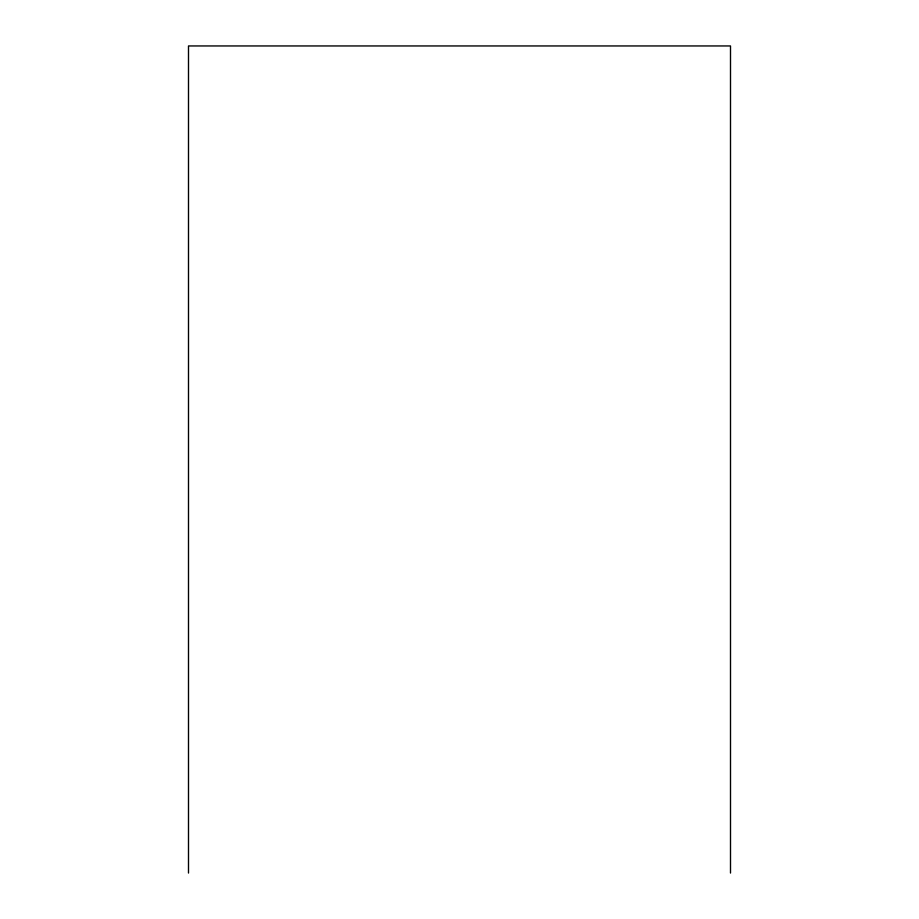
<?xml version="1.0" encoding="UTF-8"?>
<svg xmlns="http://www.w3.org/2000/svg" width="919" height="919" viewBox="0 0 919 919"><rect width="100%" height="100%" fill="white"/><g stroke="black" fill="none" stroke-linecap="round" stroke-linejoin="round"><path stroke-width="1.38" d="M730.502 873.05L730.502 45.95L188.498 45.95L188.498 873.05"/></g></svg>
